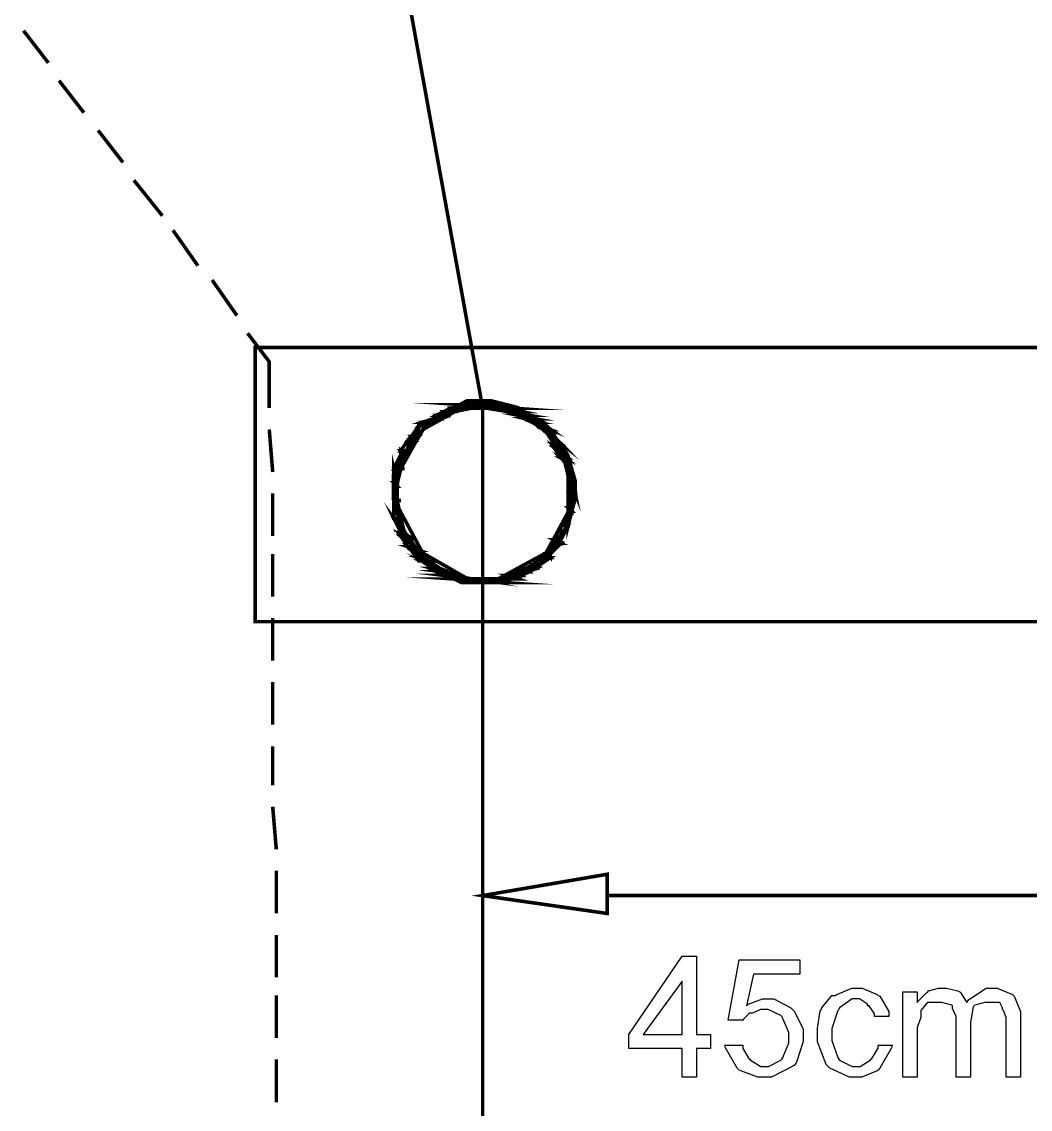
# Model space of a CAD drawing. Extents: x 219 to 1226, y 175 to 465.
# Drawn here: x 701.12 to 713.13, y 429.65 to 442.6 of the extents above; entities that cross this region are included whole.
import ezdxf

# ---------------------------------------------------------------- set-up
doc = ezdxf.new("R2010")
doc.units = 0
doc.header["$MEASUREMENT"] = 0
for name, color, linetype in [('C00-00-00-BLACK', 7, 'Continuous'), ('C00-7E-FF', 150, 'Continuous'), ('C00-FF-00', 3, 'Continuous'), ('CFF-00-00', 1, 'Continuous'), ('CFF-7E-00', 30, 'Continuous')]:
    doc.layers.add(name, color=color, linetype=linetype)

msp = doc.modelspace()

# ---------------------------------------------------------------- linework, layer by layer
at = {"layer": 'C00-00-00-BLACK', "const_width": 0.0423}
for points in [[(725.608, 438.718), (703.895, 438.718), (703.895, 435.452), (725.608, 435.452), (725.608, 438.718)], [(707.709, 437.022), (707.709, 437.126), (707.619, 437.439), (707.38, 437.775), (707.028, 438.001), (706.711, 438.082), (706.606, 438.082), (706.418, 438.082), (705.853, 437.775), (705.545, 437.21), (705.545, 437.022), (705.545, 436.917), (705.627, 436.6), (705.853, 436.25), (706.19, 436.01), (706.502, 435.92), (706.606, 435.92), (706.711, 435.92), (707.028, 436.01), (707.38, 436.25), (707.619, 436.6), (707.709, 436.917), (707.709, 437.022)], [(707.667, 437.022), (707.667, 437.2), (707.36, 437.738), (706.794, 438.04), (706.606, 438.04), (706.427, 438.04), (705.891, 437.738), (705.589, 437.2), (705.589, 437.022), (705.589, 436.834), (705.891, 436.271), (706.427, 435.963), (706.606, 435.963), (706.794, 435.963), (707.36, 436.271), (707.667, 436.834), (707.667, 437.022)], [(706.863, 438.037), (706.352, 438.037), (706.947, 437.996), (706.863, 438.037)], [(706.225, 437.996), (706.267, 437.953), (706.141, 437.953), (706.225, 437.996)], [(706.352, 438.037), (706.947, 437.996), (706.267, 437.996), (706.352, 438.037)], [(706.648, 438.08), (706.736, 438.037), (706.437, 438.037), (706.648, 438.08)], [(706.437, 438.037), (706.863, 438.037), (706.352, 438.037), (706.437, 438.037)], [(706.736, 438.037), (706.437, 438.037), (706.863, 438.037), (706.736, 438.037)], [(706.863, 437.996), (707.075, 437.953), (706.905, 437.953), (706.863, 437.996)], [(706.014, 437.868), (705.971, 437.826), (705.886, 437.826), (706.014, 437.868)], [(706.055, 437.91), (706.098, 437.868), (706.014, 437.868), (706.055, 437.91)], [(706.141, 437.953), (706.182, 437.91), (706.055, 437.91), (706.141, 437.953)], [(706.182, 437.91), (706.055, 437.91), (706.098, 437.868), (706.182, 437.91)], [(706.267, 437.953), (706.141, 437.953), (706.182, 437.91), (706.267, 437.953)], [(706.48, 437.996), (706.225, 437.996), (706.267, 437.953), (706.48, 437.996)], [(706.267, 437.996), (706.48, 437.996), (706.225, 437.996), (706.267, 437.996)], [(706.564, 437.996), (706.606, 437.996), (706.267, 437.996), (706.564, 437.996)], [(706.564, 437.996), (706.267, 437.996), (706.648, 437.996), (706.564, 437.996)], [(706.564, 437.996), (706.267, 437.996), (706.48, 437.996), (706.564, 437.996)], [(706.947, 437.996), (706.65, 437.996), (707.032, 437.996), (706.947, 437.996)], [(706.65, 437.996), (707.032, 437.996), (706.863, 437.996), (706.65, 437.996)], [(706.905, 437.953), (707.159, 437.91), (707.032, 437.91), (706.905, 437.953)], [(707.032, 437.996), (706.863, 437.996), (707.075, 437.953), (707.032, 437.996)], [(707.075, 437.953), (706.905, 437.953), (707.159, 437.91), (707.075, 437.953)], [(707.159, 437.91), (707.029, 437.91), (707.243, 437.868), (707.159, 437.91)], [(707.029, 437.91), (707.243, 437.868), (707.114, 437.868), (707.029, 437.91)], [(707.116, 437.868), (707.286, 437.826), (707.202, 437.826), (707.116, 437.868)], [(707.199, 437.826), (707.412, 437.741), (707.328, 437.741), (707.199, 437.826)], [(705.844, 437.784), (705.844, 437.657), (705.756, 437.657), (705.844, 437.784)], [(705.886, 437.826), (705.928, 437.784), (705.844, 437.784), (705.886, 437.826)], [(705.928, 437.784), (705.844, 437.784), (705.844, 437.657), (705.928, 437.784)], [(705.971, 437.826), (705.886, 437.826), (705.928, 437.784), (705.971, 437.826)], [(706.098, 437.868), (706.014, 437.868), (705.971, 437.826), (706.098, 437.868)], [(707.243, 437.868), (707.116, 437.868), (707.286, 437.826), (707.243, 437.868)], [(707.286, 437.826), (707.199, 437.826), (707.412, 437.741), (707.286, 437.826)], [(707.328, 437.741), (707.412, 437.699), (707.371, 437.699), (707.328, 437.741)], [(707.412, 437.741), (707.328, 437.741), (707.412, 437.699), (707.412, 437.741)], [(707.371, 437.699), (707.539, 437.571), (707.455, 437.571), (707.371, 437.699)], [(707.412, 437.699), (707.371, 437.699), (707.539, 437.571), (707.412, 437.699)], [(705.718, 437.614), (705.718, 437.487), (705.629, 437.487), (705.718, 437.614)], [(705.759, 437.657), (705.802, 437.614), (705.718, 437.614), (705.759, 437.657)], [(705.802, 437.614), (705.718, 437.614), (705.718, 437.487), (705.802, 437.614)], [(705.844, 437.657), (705.759, 437.657), (705.802, 437.614), (705.844, 437.657)], [(705.632, 437.445), (705.632, 437.272), (705.548, 437.272), (705.632, 437.445)], [(705.718, 437.487), (705.632, 437.487), (705.675, 437.445), (705.718, 437.487)], [(705.632, 437.487), (705.675, 437.445), (705.632, 437.445), (705.632, 437.487)], [(707.539, 437.571), (707.455, 437.571), (707.539, 437.53), (707.539, 437.571)], [(707.453, 437.53), (707.625, 437.402), (707.539, 437.402), (707.453, 437.53)], [(707.539, 437.53), (707.453, 437.53), (707.625, 437.402), (707.539, 437.53)], [(707.455, 437.571), (707.539, 437.53), (707.455, 437.53), (707.455, 437.571)], [(707.582, 437.36), (707.667, 437.191), (707.625, 437.191), (707.582, 437.36)], [(705.548, 437.275), (705.589, 437.106), (705.548, 437.106), (705.548, 437.275)], [(705.675, 437.445), (705.632, 437.445), (705.632, 437.272), (705.675, 437.445)], [(707.539, 437.402), (707.625, 437.36), (707.582, 437.36), (707.539, 437.402)], [(707.625, 437.402), (707.539, 437.402), (707.625, 437.36), (707.625, 437.402)], [(707.625, 437.36), (707.582, 437.36), (707.667, 437.191), (707.625, 437.36)], [(705.632, 437.275), (705.548, 437.275), (705.589, 437.106), (705.632, 437.275)], [(705.548, 437.275), (705.632, 437.275), (705.675, 437.275), (705.548, 437.275)], [(705.632, 437.275), (705.675, 437.275), (705.548, 437.275), (705.632, 437.275)], [(707.625, 437.191), (707.709, 436.979), (707.625, 436.979), (707.625, 437.191)], [(705.589, 437.106), (705.548, 437.106), (705.589, 437.064), (705.589, 437.106)], [(705.548, 437.064), (705.589, 436.895), (705.548, 436.895), (705.548, 437.064)], [(705.548, 437.106), (705.589, 437.064), (705.548, 437.064), (705.548, 437.106)], [(707.667, 437.191), (707.625, 437.191), (707.709, 436.979), (707.667, 437.191)], [(707.625, 437.191), (707.667, 437.191), (707.709, 437.191), (707.625, 437.191)], [(707.667, 437.191), (707.709, 437.191), (707.625, 437.191), (707.667, 437.191)], [(707.625, 436.979), (707.667, 436.809), (707.625, 436.809), (707.625, 436.979)], [(705.589, 437.064), (705.548, 437.064), (705.589, 436.895), (705.589, 437.064)], [(705.548, 436.895), (705.632, 436.683), (705.548, 436.683), (705.548, 436.895)], [(707.709, 436.979), (707.625, 436.979), (707.667, 436.809), (707.709, 436.979)], [(705.548, 436.683), (705.675, 436.513), (705.632, 436.513), (705.548, 436.683)], [(705.589, 436.895), (705.548, 436.895), (705.632, 436.683), (705.589, 436.895)], [(705.548, 436.895), (705.589, 436.895), (705.632, 436.895), (705.548, 436.895)], [(705.589, 436.895), (705.632, 436.895), (705.548, 436.895), (705.589, 436.895)], [(707.625, 436.768), (707.625, 436.598), (707.582, 436.598), (707.625, 436.768)], [(707.625, 436.809), (707.667, 436.768), (707.625, 436.768), (707.625, 436.809)], [(707.667, 436.809), (707.625, 436.809), (707.667, 436.768), (707.667, 436.809)], [(707.667, 436.768), (707.625, 436.768), (707.625, 436.598), (707.667, 436.768)], [(705.632, 436.683), (705.548, 436.683), (705.675, 436.513), (705.632, 436.683)], [(705.548, 436.683), (705.632, 436.683), (705.675, 436.683), (705.548, 436.683)], [(705.632, 436.683), (705.675, 436.683), (705.548, 436.683), (705.632, 436.683)], [(707.539, 436.598), (707.539, 436.429), (707.453, 436.429), (707.539, 436.598)], [(707.582, 436.598), (707.625, 436.598), (707.539, 436.598), (707.582, 436.598)], [(707.625, 436.598), (707.539, 436.598), (707.539, 436.429), (707.625, 436.598)], [(707.625, 436.598), (707.582, 436.598), (707.625, 436.598)], [(705.629, 436.472), (705.802, 436.344), (705.718, 436.344), (705.629, 436.472)], [(705.675, 436.513), (705.632, 436.513), (705.718, 436.472), (705.675, 436.513)], [(705.718, 436.472), (705.629, 436.472), (705.802, 436.344), (705.718, 436.472)], [(705.632, 436.513), (705.718, 436.472), (705.632, 436.472), (705.632, 436.513)], [(707.455, 436.386), (707.412, 436.259), (707.371, 436.259), (707.455, 436.386)], [(705.802, 436.344), (705.718, 436.344), (705.844, 436.302), (705.802, 436.344)], [(705.718, 436.344), (705.844, 436.302), (705.759, 436.302), (705.718, 436.344)], [(705.756, 436.302), (705.928, 436.175), (705.844, 436.175), (705.756, 436.302)], [(707.539, 436.386), (707.455, 436.386), (707.412, 436.259), (707.539, 436.386)], [(707.539, 436.429), (707.455, 436.429), (707.539, 436.386), (707.539, 436.429)], [(707.455, 436.429), (707.539, 436.386), (707.455, 436.386), (707.455, 436.429)], [(705.844, 436.302), (705.756, 436.302), (705.928, 436.175), (705.844, 436.302)], [(705.884, 436.172), (706.098, 436.087), (706.014, 436.087), (705.884, 436.172)], [(705.928, 436.214), (705.844, 436.214), (705.971, 436.172), (705.928, 436.214)], [(705.844, 436.214), (705.971, 436.172), (705.886, 436.172), (705.844, 436.214)], [(707.328, 436.214), (707.286, 436.13), (707.199, 436.13), (707.328, 436.214)], [(707.412, 436.214), (707.328, 436.214), (707.286, 436.13), (707.412, 436.214)], [(707.371, 436.259), (707.412, 436.217), (707.328, 436.217), (707.371, 436.259)], [(707.412, 436.259), (707.371, 436.259), (707.412, 436.217), (707.412, 436.259)], [(705.971, 436.172), (705.884, 436.172), (706.098, 436.087), (705.971, 436.172)], [(706.098, 436.087), (706.014, 436.087), (706.182, 436.046), (706.098, 436.087)], [(706.052, 436.046), (706.267, 436.003), (706.138, 436.003), (706.052, 436.046)], [(706.014, 436.087), (706.182, 436.046), (706.055, 436.046), (706.014, 436.087)], [(707.116, 436.087), (707.159, 436.046), (707.032, 436.046), (707.116, 436.087)], [(707.202, 436.13), (707.243, 436.087), (707.116, 436.087), (707.202, 436.13)], [(707.243, 436.087), (707.116, 436.087), (707.159, 436.046), (707.243, 436.087)], [(707.286, 436.13), (707.202, 436.13), (707.243, 436.087), (707.286, 436.13)], [(706.947, 435.96), (706.267, 435.96), (706.863, 435.918), (706.947, 435.96)], [(706.267, 436.003), (706.141, 436.003), (706.48, 435.96), (706.267, 436.003)], [(706.182, 436.046), (706.052, 436.046), (706.267, 436.003), (706.182, 436.046)], [(706.141, 436.003), (706.48, 435.96), (706.225, 435.96), (706.141, 436.003)], [(706.267, 435.96), (706.863, 435.918), (706.352, 435.918), (706.267, 435.96)], [(706.48, 435.96), (706.225, 435.96), (706.564, 435.96), (706.48, 435.96)], [(706.225, 435.96), (706.564, 435.96), (706.267, 435.96), (706.225, 435.96)], [(706.648, 435.96), (706.691, 435.96), (706.267, 435.96), (706.648, 435.96)], [(706.648, 435.96), (706.267, 435.96), (706.564, 435.96), (706.648, 435.96)], [(706.691, 435.96), (706.947, 435.96), (706.648, 435.96), (706.691, 435.96)], [(706.947, 435.96), (706.691, 435.96), (706.947, 435.96)], [(706.863, 435.96), (706.947, 435.96), (706.693, 435.96), (706.863, 435.96)], [(707.032, 436.046), (707.075, 436.003), (706.905, 436.003), (707.032, 436.046)], [(707.075, 436.003), (706.905, 436.003), (707.032, 435.96), (707.075, 436.003)], [(706.905, 436.003), (707.032, 435.96), (706.863, 435.96), (706.905, 436.003)], [(707.032, 435.96), (706.863, 435.96), (706.947, 435.96), (707.032, 435.96)], [(707.159, 436.046), (707.032, 436.046), (707.075, 436.003), (707.159, 436.046)], [(706.863, 435.918), (706.352, 435.918), (706.736, 435.918), (706.863, 435.918)], [(706.352, 435.918), (706.736, 435.918), (706.437, 435.918), (706.352, 435.918)], [(706.437, 435.918), (706.736, 435.918), (706.648, 435.918), (706.437, 435.918)]]:
    msp.add_lwpolyline(points, close=True, dxfattribs=at)
at = {"layer": 'C00-00-00-BLACK'}
for points in [[(706.352, 438.037), (706.947, 437.996), (706.267, 437.996), (706.352, 438.037)], [(706.437, 438.037), (706.863, 438.037), (706.352, 438.037), (706.437, 438.037)], [(706.863, 438.037), (706.352, 438.037), (706.947, 437.996), (706.863, 438.037)], [(706.648, 438.08), (706.736, 438.037), (706.437, 438.037), (706.648, 438.08)], [(706.736, 438.037), (706.437, 438.037), (706.863, 438.037), (706.736, 438.037)], [(706.055, 437.91), (706.098, 437.868), (706.014, 437.868), (706.055, 437.91)], [(706.141, 437.953), (706.182, 437.91), (706.055, 437.91), (706.141, 437.953)], [(706.182, 437.91), (706.055, 437.91), (706.098, 437.868), (706.182, 437.91)], [(706.225, 437.996), (706.267, 437.953), (706.141, 437.953), (706.225, 437.996)], [(706.267, 437.953), (706.141, 437.953), (706.182, 437.91), (706.267, 437.953)], [(706.267, 437.996), (706.48, 437.996), (706.225, 437.996), (706.267, 437.996)], [(706.48, 437.996), (706.225, 437.996), (706.267, 437.953), (706.48, 437.996)], [(706.564, 437.996), (706.606, 437.996), (706.267, 437.996), (706.564, 437.996)], [(706.564, 437.996), (706.267, 437.996), (706.648, 437.996), (706.564, 437.996)], [(706.564, 437.996), (706.267, 437.996), (706.48, 437.996), (706.564, 437.996)], [(706.947, 437.996), (706.65, 437.996), (707.032, 437.996), (706.947, 437.996)], [(706.65, 437.996), (707.032, 437.996), (706.863, 437.996), (706.65, 437.996)], [(707.032, 437.996), (706.863, 437.996), (707.075, 437.953), (707.032, 437.996)], [(706.863, 437.996), (707.075, 437.953), (706.905, 437.953), (706.863, 437.996)], [(707.075, 437.953), (706.905, 437.953), (707.159, 437.91), (707.075, 437.953)], [(706.905, 437.953), (707.159, 437.91), (707.032, 437.91), (706.905, 437.953)], [(707.159, 437.91), (707.029, 437.91), (707.243, 437.868), (707.159, 437.91)], [(707.029, 437.91), (707.243, 437.868), (707.114, 437.868), (707.029, 437.91)], [(705.844, 437.784), (705.844, 437.657), (705.756, 437.657), (705.844, 437.784)], [(705.886, 437.826), (705.928, 437.784), (705.844, 437.784), (705.886, 437.826)], [(705.928, 437.784), (705.844, 437.784), (705.844, 437.657), (705.928, 437.784)], [(706.014, 437.868), (705.971, 437.826), (705.886, 437.826), (706.014, 437.868)], [(705.971, 437.826), (705.886, 437.826), (705.928, 437.784), (705.971, 437.826)], [(706.098, 437.868), (706.014, 437.868), (705.971, 437.826), (706.098, 437.868)], [(707.243, 437.868), (707.116, 437.868), (707.286, 437.826), (707.243, 437.868)], [(707.116, 437.868), (707.286, 437.826), (707.202, 437.826), (707.116, 437.868)], [(707.286, 437.826), (707.199, 437.826), (707.412, 437.741), (707.286, 437.826)], [(707.199, 437.826), (707.412, 437.741), (707.328, 437.741), (707.199, 437.826)], [(705.759, 437.657), (705.802, 437.614), (705.718, 437.614), (705.759, 437.657)], [(705.844, 437.657), (705.759, 437.657), (705.802, 437.614), (705.844, 437.657)], [(707.412, 437.741), (707.328, 437.741), (707.412, 437.699), (707.412, 437.741)], [(707.328, 437.741), (707.412, 437.699), (707.371, 437.699), (707.328, 437.741)], [(707.412, 437.699), (707.371, 437.699), (707.539, 437.571), (707.412, 437.699)], [(707.371, 437.699), (707.539, 437.571), (707.455, 437.571), (707.371, 437.699)], [(705.718, 437.614), (705.718, 437.487), (705.629, 437.487), (705.718, 437.614)], [(705.802, 437.614), (705.718, 437.614), (705.718, 437.487), (705.802, 437.614)], [(707.539, 437.53), (707.453, 437.53), (707.625, 437.402), (707.539, 437.53)], [(707.453, 437.53), (707.625, 437.402), (707.539, 437.402), (707.453, 437.53)], [(707.539, 437.571), (707.455, 437.571), (707.539, 437.53), (707.539, 437.571)], [(707.455, 437.571), (707.539, 437.53), (707.455, 437.53), (707.455, 437.571)], [(705.632, 437.445), (705.632, 437.272), (705.548, 437.272), (705.632, 437.445)], [(705.718, 437.487), (705.632, 437.487), (705.675, 437.445), (705.718, 437.487)], [(705.632, 437.487), (705.675, 437.445), (705.632, 437.445), (705.632, 437.487)], [(705.675, 437.445), (705.632, 437.445), (705.632, 437.272), (705.675, 437.445)], [(707.625, 437.402), (707.539, 437.402), (707.625, 437.36), (707.625, 437.402)], [(707.539, 437.402), (707.625, 437.36), (707.582, 437.36), (707.539, 437.402)], [(705.548, 437.275), (705.632, 437.275), (705.675, 437.275), (705.548, 437.275)], [(705.632, 437.275), (705.675, 437.275), (705.548, 437.275), (705.632, 437.275)], [(705.632, 437.275), (705.548, 437.275), (705.589, 437.106), (705.632, 437.275)], [(705.548, 437.275), (705.589, 437.106), (705.548, 437.106), (705.548, 437.275)], [(707.625, 437.36), (707.582, 437.36), (707.667, 437.191), (707.625, 437.36)], [(707.582, 437.36), (707.667, 437.191), (707.625, 437.191), (707.582, 437.36)], [(707.625, 437.191), (707.667, 437.191), (707.709, 437.191), (707.625, 437.191)], [(707.667, 437.191), (707.709, 437.191), (707.625, 437.191), (707.667, 437.191)], [(707.667, 437.191), (707.625, 437.191), (707.709, 436.979), (707.667, 437.191)], [(707.625, 437.191), (707.709, 436.979), (707.625, 436.979), (707.625, 437.191)], [(705.589, 437.106), (705.548, 437.106), (705.589, 437.064), (705.589, 437.106)], [(705.548, 437.106), (705.589, 437.064), (705.548, 437.064), (705.548, 437.106)], [(705.589, 437.064), (705.548, 437.064), (705.589, 436.895), (705.589, 437.064)], [(705.548, 437.064), (705.589, 436.895), (705.548, 436.895), (705.548, 437.064)], [(705.548, 436.895), (705.589, 436.895), (705.632, 436.895), (705.548, 436.895)], [(705.589, 436.895), (705.632, 436.895), (705.548, 436.895), (705.589, 436.895)], [(705.589, 436.895), (705.548, 436.895), (705.632, 436.683), (705.589, 436.895)], [(705.548, 436.895), (705.632, 436.683), (705.548, 436.683), (705.548, 436.895)], [(707.709, 436.979), (707.625, 436.979), (707.667, 436.809), (707.709, 436.979)], [(707.625, 436.979), (707.667, 436.809), (707.625, 436.809), (707.625, 436.979)], [(707.625, 436.768), (707.625, 436.598), (707.582, 436.598), (707.625, 436.768)], [(707.667, 436.809), (707.625, 436.809), (707.667, 436.768), (707.667, 436.809)], [(707.625, 436.809), (707.667, 436.768), (707.625, 436.768), (707.625, 436.809)], [(707.667, 436.768), (707.625, 436.768), (707.625, 436.598), (707.667, 436.768)], [(705.548, 436.683), (705.632, 436.683), (705.675, 436.683), (705.548, 436.683)], [(705.632, 436.683), (705.675, 436.683), (705.548, 436.683), (705.632, 436.683)], [(705.632, 436.683), (705.548, 436.683), (705.675, 436.513), (705.632, 436.683)], [(705.548, 436.683), (705.675, 436.513), (705.632, 436.513), (705.548, 436.683)], [(707.539, 436.598), (707.539, 436.429), (707.453, 436.429), (707.539, 436.598)], [(707.582, 436.598), (707.625, 436.598), (707.539, 436.598), (707.582, 436.598)], [(707.625, 436.598), (707.539, 436.598), (707.539, 436.429), (707.625, 436.598)], [(707.625, 436.598), (707.582, 436.598), (707.625, 436.598)], [(705.718, 436.472), (705.629, 436.472), (705.802, 436.344), (705.718, 436.472)], [(705.629, 436.472), (705.802, 436.344), (705.718, 436.344), (705.629, 436.472)], [(705.675, 436.513), (705.632, 436.513), (705.718, 436.472), (705.675, 436.513)], [(705.632, 436.513), (705.718, 436.472), (705.632, 436.472), (705.632, 436.513)], [(705.802, 436.344), (705.718, 436.344), (705.844, 436.302), (705.802, 436.344)], [(705.718, 436.344), (705.844, 436.302), (705.759, 436.302), (705.718, 436.344)], [(707.455, 436.386), (707.412, 436.259), (707.371, 436.259), (707.455, 436.386)], [(707.539, 436.386), (707.455, 436.386), (707.412, 436.259), (707.539, 436.386)], [(707.539, 436.429), (707.455, 436.429), (707.539, 436.386), (707.539, 436.429)], [(707.455, 436.429), (707.539, 436.386), (707.455, 436.386), (707.455, 436.429)], [(705.844, 436.302), (705.756, 436.302), (705.928, 436.175), (705.844, 436.302)], [(705.756, 436.302), (705.928, 436.175), (705.844, 436.175), (705.756, 436.302)], [(705.928, 436.214), (705.844, 436.214), (705.971, 436.172), (705.928, 436.214)], [(705.844, 436.214), (705.971, 436.172), (705.886, 436.172), (705.844, 436.214)], [(707.328, 436.214), (707.286, 436.13), (707.199, 436.13), (707.328, 436.214)], [(707.412, 436.214), (707.328, 436.214), (707.286, 436.13), (707.412, 436.214)], [(707.371, 436.259), (707.412, 436.217), (707.328, 436.217), (707.371, 436.259)], [(707.412, 436.259), (707.371, 436.259), (707.412, 436.217), (707.412, 436.259)], [(705.971, 436.172), (705.884, 436.172), (706.098, 436.087), (705.971, 436.172)], [(705.884, 436.172), (706.098, 436.087), (706.014, 436.087), (705.884, 436.172)], [(706.098, 436.087), (706.014, 436.087), (706.182, 436.046), (706.098, 436.087)], [(706.014, 436.087), (706.182, 436.046), (706.055, 436.046), (706.014, 436.087)], [(707.116, 436.087), (707.159, 436.046), (707.032, 436.046), (707.116, 436.087)], [(707.202, 436.13), (707.243, 436.087), (707.116, 436.087), (707.202, 436.13)], [(707.243, 436.087), (707.116, 436.087), (707.159, 436.046), (707.243, 436.087)], [(707.286, 436.13), (707.202, 436.13), (707.243, 436.087), (707.286, 436.13)], [(706.182, 436.046), (706.052, 436.046), (706.267, 436.003), (706.182, 436.046)], [(706.052, 436.046), (706.267, 436.003), (706.138, 436.003), (706.052, 436.046)], [(706.267, 436.003), (706.141, 436.003), (706.48, 435.96), (706.267, 436.003)], [(706.141, 436.003), (706.48, 435.96), (706.225, 435.96), (706.141, 436.003)], [(706.48, 435.96), (706.225, 435.96), (706.564, 435.96), (706.48, 435.96)], [(706.225, 435.96), (706.564, 435.96), (706.267, 435.96), (706.225, 435.96)], [(706.648, 435.96), (706.691, 435.96), (706.267, 435.96), (706.648, 435.96)], [(706.648, 435.96), (706.267, 435.96), (706.564, 435.96), (706.648, 435.96)], [(706.947, 435.96), (706.267, 435.96), (706.863, 435.918), (706.947, 435.96)], [(706.267, 435.96), (706.863, 435.918), (706.352, 435.918), (706.267, 435.96)], [(706.691, 435.96), (706.947, 435.96), (706.648, 435.96), (706.691, 435.96)], [(706.947, 435.96), (706.691, 435.96), (706.947, 435.96)], [(706.863, 435.96), (706.947, 435.96), (706.693, 435.96), (706.863, 435.96)], [(706.905, 436.003), (707.032, 435.96), (706.863, 435.96), (706.905, 436.003)], [(707.032, 435.96), (706.863, 435.96), (706.947, 435.96), (707.032, 435.96)], [(707.032, 436.046), (707.075, 436.003), (706.905, 436.003), (707.032, 436.046)], [(707.075, 436.003), (706.905, 436.003), (707.032, 435.96), (707.075, 436.003)], [(707.159, 436.046), (707.032, 436.046), (707.075, 436.003), (707.159, 436.046)], [(706.863, 435.918), (706.352, 435.918), (706.736, 435.918), (706.863, 435.918)], [(706.352, 435.918), (706.736, 435.918), (706.437, 435.918), (706.352, 435.918)], [(706.437, 435.918), (706.736, 435.918), (706.648, 435.918), (706.437, 435.918)]]:
    msp.add_lwpolyline(points, close=True, dxfattribs=at)
at = {"layer": 'C00-7E-FF', "const_width": 0.0423}
for points in [[(706.606, 436.472), (706.606, 431.721)], [(708.09, 432.19), (713.265, 432.19)]]:
    msp.add_lwpolyline(points, dxfattribs=at)
msp.add_lwpolyline([(708.09, 432.444), (708.09, 431.977), (706.606, 432.19), (708.09, 432.444)], close=True, dxfattribs=at)
at = {"layer": 'C00-7E-FF'}
msp.add_lwpolyline([(708.09, 432.444), (708.09, 431.977), (706.606, 432.19), (708.09, 432.444)], close=True, dxfattribs=at)
at = {"layer": 'C00-FF-00', "const_width": 0.0423}
for points in [[(701.137, 442.491), (701.433, 442.107)], [(701.56, 441.896), (701.856, 441.514)], [(702.026, 441.303), (702.322, 440.921)], [(702.452, 440.709), (702.791, 440.286)], [(702.917, 440.114), (703.214, 439.691)], [(703.383, 439.521), (703.679, 439.098)], [(703.806, 438.887), (704.064, 438.548), (704.064, 437.996)], [(704.064, 437.741), (704.105, 437.234)], [(704.105, 436.979), (704.105, 436.472)], [(704.105, 436.259), (704.105, 435.748)], [(704.105, 435.494), (704.105, 434.987)], [(704.105, 434.732), (704.105, 434.226)], [(704.105, 433.968), (704.105, 433.502)], [(704.105, 433.248), (704.148, 432.74)], [(704.148, 432.486), (704.148, 431.977)], [(704.148, 431.721), (704.148, 431.215)], [(704.148, 431.002), (704.148, 430.494)], [(704.148, 430.24), (704.148, 429.729)]]:
    msp.add_lwpolyline(points, dxfattribs=at)
at = {"layer": 'CFF-00-00', "const_width": 0.0423}
msp.add_lwpolyline([(704.994, 446.898), (706.606, 437.996), (706.606, 417.819), (706.606, 397.175), (706.606, 395.099), (708.22, 389.037)], dxfattribs=at)
at = {"layer": 'CFF-7E-00'}
for points in [[(708.982, 430.026), (708.982, 430.367), (708.347, 430.367), (708.347, 430.536), (708.982, 431.468), (709.152, 431.468), (709.152, 430.536), (709.321, 430.536), (709.321, 430.367), (709.152, 430.367), (709.152, 430.026), (708.982, 430.026)], [(709.489, 430.41), (709.704, 430.41), (709.704, 430.368), (709.777, 430.251), (709.788, 430.24), (709.798, 430.231), (709.918, 430.156), (709.958, 430.156), (710.01, 430.156), (710.159, 430.231), (710.17, 430.24), (710.18, 430.262), (710.254, 430.436), (710.254, 430.494), (710.254, 430.558), (710.18, 430.728), (710.17, 430.749), (710.159, 430.76), (710.007, 430.833), (709.958, 430.833), (709.915, 430.833), (709.82, 430.79), (709.788, 430.79), (709.777, 430.78), (709.714, 430.717), (709.704, 430.706), (709.532, 430.706), (709.661, 431.425), (710.382, 431.425), (710.382, 431.256), (709.831, 431.256), (709.747, 430.876), (709.768, 430.897), (709.941, 430.959), (710, 430.959), (710.073, 430.959), (710.275, 430.855), (710.297, 430.833), (710.318, 430.812), (710.424, 430.605), (710.424, 430.536), (710.424, 430.452), (710.349, 430.219), (710.339, 430.197), (710.318, 430.166), (710.047, 430.026), (709.958, 430.026), (709.883, 430.026), (709.682, 430.101), (709.661, 430.111), (709.639, 430.133), (709.499, 430.378), (709.489, 430.41)], [(708.982, 430.536), (708.982, 431.171), (708.516, 430.536), (708.982, 430.536)], [(711.315, 430.41), (711.485, 430.41), (711.474, 430.378), (711.336, 430.133), (711.315, 430.111), (711.304, 430.101), (711.122, 430.026), (711.062, 430.026), (710.976, 430.026), (710.741, 430.134), (710.72, 430.156), (710.698, 430.178), (710.593, 430.447), (710.593, 430.536), (710.593, 430.611), (710.625, 430.812), (710.636, 430.833), (710.645, 430.855), (710.765, 431.002), (710.805, 431.002), (710.826, 431.013), (711.002, 431.086), (711.062, 431.086), (711.125, 431.086), (711.304, 431.013), (711.315, 431.002), (711.336, 430.993), (711.442, 430.811), (711.442, 430.749), (711.274, 430.749), (711.274, 430.78), (711.209, 430.876), (711.189, 430.876), (711.189, 430.897), (711.093, 430.959), (711.062, 430.959), (711.008, 430.959), (710.856, 430.855), (710.847, 430.833), (710.836, 430.823), (710.763, 430.608), (710.763, 430.536), (710.763, 430.463), (710.836, 430.262), (710.847, 430.24), (710.856, 430.231), (711.009, 430.156), (711.062, 430.156), (711.103, 430.156), (711.22, 430.231), (711.231, 430.24), (711.241, 430.251), (711.315, 430.371), (711.315, 430.41)], [(711.612, 430.026), (711.612, 431.045), (711.781, 431.045), (711.781, 430.918), (711.791, 430.929), (711.897, 431.035), (711.908, 431.045), (711.917, 431.056), (712.037, 431.086), (712.077, 431.086), (712.13, 431.086), (712.267, 431.056), (712.29, 431.045), (712.299, 431.035), (712.363, 430.929), (712.374, 430.918), (712.394, 430.95), (712.602, 431.086), (712.673, 431.086), (712.736, 431.086), (712.916, 431.013), (712.927, 431.002), (712.937, 430.993), (713.012, 430.811), (713.012, 430.749), (713.012, 430.026), (712.842, 430.026), (712.842, 430.706), (712.842, 430.738), (712.809, 430.823), (712.799, 430.833), (712.799, 430.855), (712.768, 430.908), (712.758, 430.918), (712.726, 430.918), (712.655, 430.918), (712.631, 430.918), (712.587, 430.918), (712.47, 430.886), (712.459, 430.876), (712.448, 430.866), (712.416, 430.684), (712.416, 430.622), (712.416, 430.026), (712.247, 430.026), (712.247, 430.706), (712.247, 430.749), (712.204, 430.844), (712.204, 430.876), (712.193, 430.886), (712.074, 430.918), (712.036, 430.918), (712.003, 430.918), (711.931, 430.918), (711.908, 430.918), (711.897, 430.908), (711.824, 430.82), (711.824, 430.79), (711.824, 430.738), (711.781, 430.619), (711.781, 430.579), (711.781, 430.026), (711.612, 430.026)]]:
    msp.add_lwpolyline(points, close=True, dxfattribs=at)

doc.saveas('drawing.dxf')
